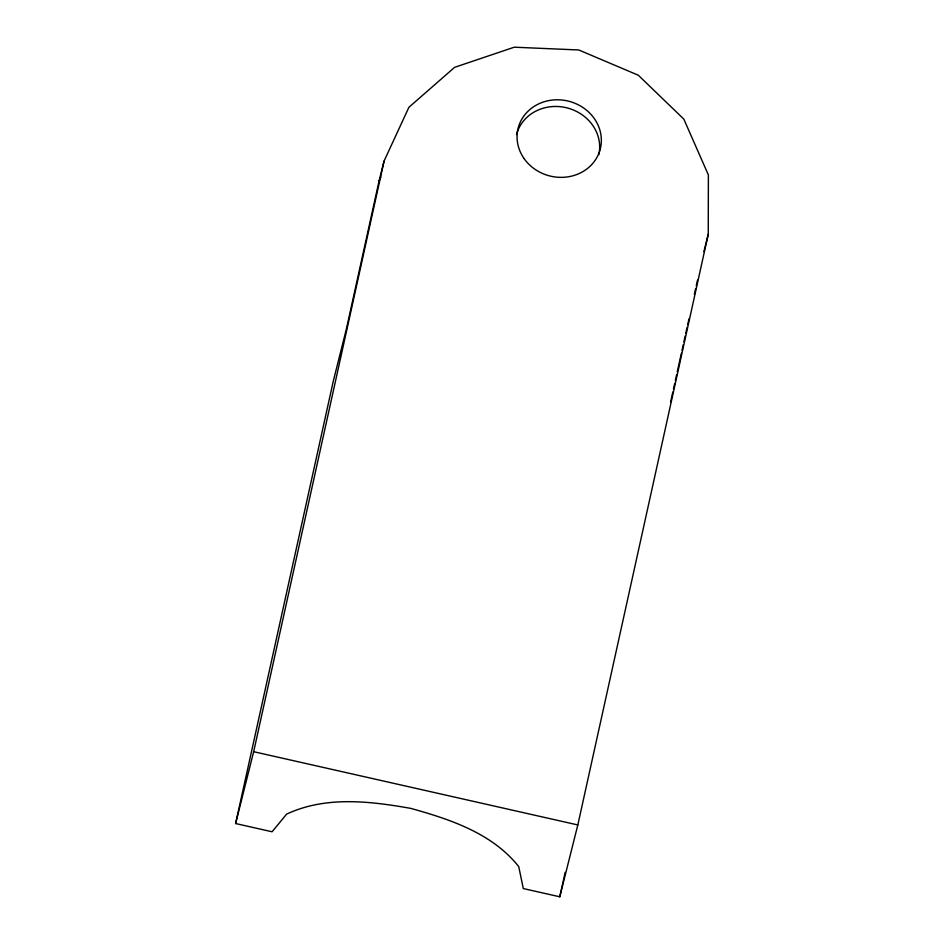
<?xml version="1.0" encoding="UTF-8"?>
<svg xmlns="http://www.w3.org/2000/svg" width="944" height="944" viewBox="0 0 944 944"><rect width="100%" height="100%" fill="white"/><g stroke="black" fill="none" stroke-linecap="round" stroke-linejoin="round"><path stroke-width="1.42" d="M708.248 234.277L708.389 174.982L683.834 119.133L638.321 75.237L578.778 49.973L514.268 47.2L454.619 67.331L408.905 107.297L384.09 161.011L379.051 181.071L346.448 328.736L333.433 380.538L235.611 823.534L272.084 831.782L286.622 814.117C325.633 795.886 369.694 801.102 410.699 808.371C450.323 819.38 492.154 833.222 518.728 866.58L523.306 888.564L559.768 896.8L577.822 824.95L708.248 234.277L703.882 251.659M235.611 823.534L253.665 751.695L384.09 161.011M559.768 896.8L565.173 872.35M670.606 401.991L672.824 391.961M673.45 389.093L674.724 383.358M675.349 380.491L676.624 374.756M677.249 371.889L681.367 353.257M682.005 350.389L683.267 344.654M683.904 341.787L685.167 336.052M685.804 333.185L687.067 327.45M687.704 324.583L688.967 318.848M694.347 294.469L695.61 288.734M696.247 285.867L697.51 280.132M379.051 181.071L380.869 177.13M253.665 751.695L577.822 824.95M516.533 134.532A42.374 38.562 14.1 0 1 566.612 107.781A42.374 38.562 14.1 0 1 598.862 154.604M524.109 158.604A42.374 38.562 14.1 0 0 596.974 157.341A42.374 38.562 14.1 0 0 556.547 99.793A42.374 38.562 14.1 0 0 524.109 158.604"/></g></svg>
